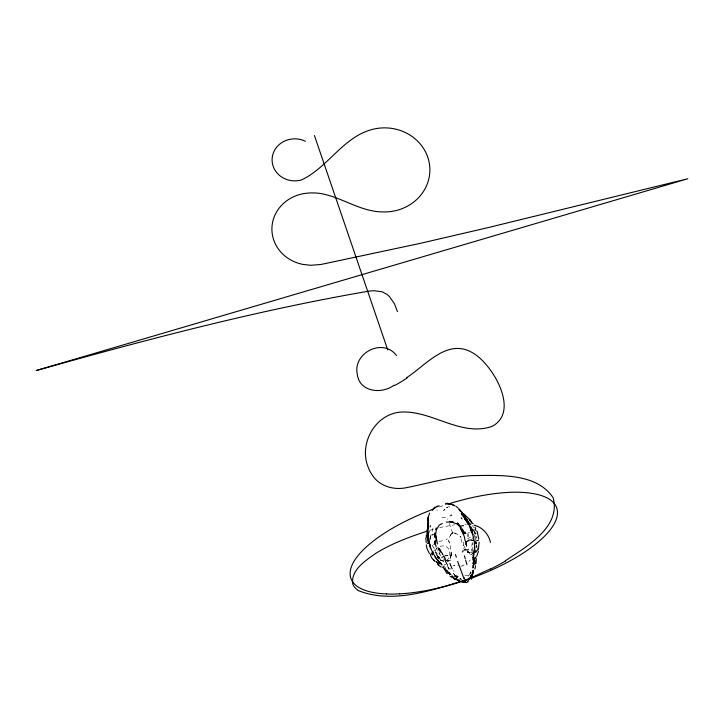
<?xml version="1.0" encoding="UTF-8"?>
<svg xmlns="http://www.w3.org/2000/svg" width="724" height="724" viewBox="0 0 724 724"><rect width="100%" height="100%" fill="white"/><g stroke="black" fill="none" stroke-linecap="round" stroke-linejoin="round"><path stroke-width="0.54" stroke-dasharray="3.62 2.71" d="M451.468 555.598L451.577 552.141M472.835 544.801L472.908 543.353M451.106 553.76L450.364 560.847M445.269 558.792L445.351 561.381L444.681 560.159L447.161 563.951L448.726 569.028L450.889 568.91M476.292 544.502L476.211 547.706M472.166 547.308L472.582 550.874M451.152 555.561L450.581 544.801L448.527 541.09M476.039 537.878L476.22 536.384M472.129 563.734L472.374 562.584M472.274 542.611L471.433 549.127L472.464 553.027L472.211 556.584M450.962 555.516L449.568 561.39M430.744 535.995L430.563 540.231L430.228 538.194L431.45 533.642M450.391 557.272L450.708 555.489M472.256 563.408L472.446 562.883M432.119 531.525L433.712 525.615M472.491 552.964L471.614 554.765L472.392 553.706L470.555 554.421L467.27 550.72M429.757 539.271L430.527 536.774L429.975 535.624M463.876 541.896L463.016 545.896L464.12 549.163M476.483 536.927L475.315 539.371M454.129 576.612L455.713 576.63L457.097 577.571L457.767 577.155L456.944 575.77L454.627 576.023L457.251 575.725L458.156 576.485L457.704 577.734M444.427 510.284L444.988 509.162L443.287 510.673L444.382 510.293M468.428 576.214L470.754 572.268M450.943 534.24L448.256 539.869L449.459 542.267M436.147 549.398L437.088 547.86M450.247 535.489L452.581 532.855L454.319 533.615M470.582 571.797L470.51 573.508L470.5 572.123L470.157 572.956M437.115 557.797L437.748 556.575L438.174 557.444L438.599 557L438.029 555.969L439.513 558.041L438.898 556.485M475.759 539.561L476.338 538.873M468.971 561.362L470.22 559.96M452.473 533.027L451.975 533.534L452.672 533.036M449.305 560.34L447.323 561.2L445.477 560.711L443.142 558.865M446.075 539.832L447.278 538.765M459.613 579.291L460.645 578.449M462.473 566.023L464.075 564.874M453.514 532.647L456.039 533.814L452.5 532.656L451.713 533.181L452.581 532.855M449.767 515.986L451.776 514.683M469.514 532.176L467.93 533.045M444.907 557.987L444.509 556.738L445.984 559.815L447.74 561.2L449.767 560.539M444.283 564.792L445.912 564.087M467.433 538.575L470.537 537.47M455.713 576.63L457.297 576.014L458.165 576.548M450.636 515.995L452.057 515.461M454.618 565.218L453.052 565.797L458.609 565.761M460.672 566.331L462.428 565.716M470.319 572.974L470.871 572.793M429.613 530.384L434.128 529.045M439.631 527.588L454.663 524.791M442.518 540.801L438.844 541.416M435.785 555.091L437.676 555.154L436.092 554.195M440.074 546.367C453.459 542.24 452.772 566.05 440.011 559.743M453.894 573.888L453.197 573.607L454.808 574.63L453.532 573.924L452.554 575.607M472.247 552.774L469.74 552.738L466.247 551.38M457.704 576.675L456.31 576.594L456.953 577.661M457.767 577.155L458.156 576.485M464.763 524.167L466.356 524.203M448.844 568.394L449.504 568.449M441.957 517.226L447.414 518.067L447.857 519.262M464.772 575.155L468.356 575.471M448.165 506.8L449.803 506.954M455.07 575.851L456.455 576.096M448.735 561.109L446.771 560.53M443.794 561.571L439.694 559.815M476.139 546.312L477.315 546.629M475.985 545.606L476.636 545.787M451.242 575.019L452.663 575.517M476.102 546.774L477.071 547.163M455.64 575.978L454.934 575.68L455.894 576.431M455.342 576.811L456.708 577.399M437.224 556.05L438.599 557M454.826 533.099L459.342 535.244L460.998 537.425L459.984 536.366M436.907 555.489L438.282 556.53M454.364 575.01L455.07 575.589M468.347 552.068L467.152 550.846L470.392 554.946M440.418 559.263L437.604 555.462L436.844 553.073M468.654 551.896L469.749 553.127M475.225 532.475L475.985 533.443M437.776 556.973L438.174 557.444M439.377 559.317L436.961 555.978L435.703 551.561M434.174 548.131L432.201 545.389L434.147 548.367M442.065 553.281L443.685 555.534M445.242 561.399L447.025 564.204L448.726 569.028M436.825 509.814L437.305 510.547M442.192 553.498L442.934 554.629M435.613 551.797L436.798 553.969M441.975 553.887L442.69 554.982M475.614 532.909L476.202 533.832M440.672 555.878L437.459 550.177M465.143 548.086L461.577 541.561L460.609 537.543L461.242 538.665M435.088 552.322L435.577 553.163M466.971 551.036L467.885 552.638M472.591 525.724L473.559 527.579M439.142 552.629L440.011 554.312M448.373 568.014L447.296 565.281M453.686 570.367L454.147 571.544M449.314 523.398L452.5 532.656M474.139 530.611L475.143 534.466M438.337 557.643L438.681 558.684M474.482 531.561L474.998 534.448M444.473 556.892L445.351 561.381M444.59 558.765L445.007 560.132M436.581 547.733L436.889 548.765M429.504 530.846L429.766 532.538M472.256 537.733L472.292 538.737M439.45 506.963A109.822 39.259 -18.9 0 1 445.522 504.909M447.731 507.669L446.527 507.289L447.731 507.669M469.74 552.738L467.514 552.077L469.74 552.738M443.513 561.1L440.744 560.077L443.513 561.1M461.523 579.408L459.849 578.784L461.523 579.39"/><path stroke-width="1.09" d="M428.183 522.764L427.667 526.113L428.128 523.009M428.689 538.303L429.024 542.43M478.265 548.855L478.274 547.806L478.356 548.276M464.926 533.045L464.935 531.941L464.6 533.335L465.975 533.353M463.514 582.594L457.749 580.358M425.793 537.959L426.183 542.665M467.966 534.041L468.048 536.448M427.513 538.457L428.418 543.588L427.522 543.443M427.83 530.393L427.984 526.158L427.594 533.597M473.387 566.331L473.415 565.426M473.215 571.67L473.415 570.24M427.911 531.796L427.956 534.764M428.011 522.276L427.848 517.895L429.694 513.144M427.92 527.606L427.984 524.583L427.92 527.606L426.898 530.701M474.98 546.891L473.487 556.086M428.137 534.774L428.255 533.28M475.614 565.67L474.908 569.1M473.903 552.312C475.306 545.263 474.247 537.769 471.288 531.244M442.319 523.461L439.151 525.144L436.436 529.724L435.423 535.072L436.264 540.385M473.541 563.607L473.279 566.467L473.731 563.417L473.197 559.362L473.876 560.602L472.935 557.815M452.527 576.72L455.595 579.146M473.369 567.553L473.134 565.634M472.781 573.037L472.98 570.937M450.744 503.904L449.468 503.949L451.939 504.556L449.848 504.112M473.587 554.819L473.777 553.543M428.002 524.312L428.318 522.429M428.346 535.95L428.3 538.412M444.717 569.263L444.998 567.625M475.994 563.562L476.419 558.729M478.474 551.19L476.664 556.385M474.727 564.72C475.27 562.258 475.577 558.774 472.872 557.462L474.184 558.34L473.288 557.399L473.813 556.213M439.278 548.457L440.31 552.249M475.894 550.086L475.234 552.448L476.546 551.616M426.436 535.344L426.164 536.149M427.133 532.194L426.753 536.52M475.949 557.209L474.682 558.439M478.41 548.982L479.134 542.176M470.989 523.434L471.288 522.628M435.595 533.326L435.133 537.09M472.799 571.2L472.157 573.064L473.469 570.458L472.473 572.231L472.935 571.951M435.64 529.651L436.246 527.896M444.174 565.915L443.332 567.661L442.418 567.082M472.292 574.422L471.279 576.376L473.234 572.82M469.722 577.951L471.967 574.322M471.487 579.3L471.442 578.594M475.206 558.123L475.577 557.272M471.804 578.322L472.609 576.404L472.392 574.72M434.056 544.511L435.332 541.95L435.169 540.728L434.337 542.674M448.943 572.865L447.794 572.566M462.473 552.023L463.279 550.539M456.781 579.336L455.206 579.028L456.283 578.793M433.947 534.692L434.853 533.145L434.536 537.163M477.921 549.444L477.026 550.665M433.984 508.501L432.219 510.112L434.925 507.171M449.523 574.766L450.817 574.123M434.952 507.361L433.513 508.927L435.359 507.587M467.604 581.209L469.27 579.399M465.632 549.181L464.482 550.032L468.546 549.697M472.283 574.738L470.654 575.589M406.671 377.629C426.336 365.032 447.713 337.131 473.559 353.384C492.7 364.742 520.52 411.757 491.831 426.508C461.116 436.681 433.468 411.531 403.205 412.01C376.109 412.083 358.081 443.396 368.344 467.586A40.481 33.096 -75.9 0 0 372.824 475.894C380.317 486.727 394.589 490.392 407.006 487.551C428.861 483.189 450.382 476.673 472.772 475.587C499.379 475.46 536.24 472.663 553.136 497.687C561.2 527.47 525.696 547.036 505.252 560.856M472.881 530.321L474.166 529.642M444.264 556.113L441.875 557.543M430.545 525.705L430.119 526.909M432.056 535.009L432.889 534.538M434.726 550.466L435.803 549.86M465.061 580.693L466.718 579.77M446.373 503.515L445.495 504.004L446.346 503.931M473.369 540.213L471.885 540.547M393.974 385.204C381.711 394.535 359.086 392.091 357.267 374.018C352.742 352.778 383.24 337.447 396.49 355.556M490.302 568.928L474.98 575.969M431.187 554.104L430.364 554.367M437.785 506.42L439.269 505.777M470.79 524.438L470.211 524.692L468.419 521.479M466.156 582.666L468.256 581.779M449.106 573.146L449.568 572.956M462.527 580.856C429.966 591.101 391.422 603.834 358.335 590.603M468.229 540.964L466.084 541.688L465.776 544.593M426.934 531.235C409.214 536.955 391.594 543.543 375.711 553.398C365.756 560.548 350.57 569.869 352.814 584.096A110.853 33.44 -17.8 0 0 358.489 590.54M435.812 507.09L437.043 506.746M468.048 540.357L471.758 539.823M438.083 549.878L439.758 549.498L442.047 553.217M478.437 540.24L476.582 540.747M433.504 552.014L433.015 551.996M446.283 522.122L453.197 521.959L449.649 521.38L456.654 523.769L459.487 526.294M445.305 555.679L447.658 555.453M436.391 506.456L437.703 506.23M463.514 582.413L465.686 582.051M472.501 567.788L473.288 567.697M453.043 577.607L454.111 578.53M463.532 581.96L465.595 581.788L465.143 580.132M463.622 525.715L461.586 525.715M446.798 503.361L447.966 503.334M427.585 537.38L426.309 537.09M452.4 504.691L454.781 505.759L452.581 504.899M457.378 579.598L454.627 579.019L457.378 579.598L455.07 579.453L453.695 578.567M451.776 576.974L453.405 577.128M437.332 562.874L438.862 563.182L436.78 561.752M474.13 525.19C482.356 527.054 488.745 534.24 490.438 542.385M450.165 576.494L451.622 576.956M447.939 503.542L449.215 504.148M461.215 513.696L465.984 519.343L464.699 518.14L465.46 519.506L467.215 520.393M439.758 549.498L437.92 547.778M457.64 579.417L459.74 580.594M441.178 567.019L438.328 565.046M438.101 562.539L439.613 563.924M437.061 562.43L435.83 561.344M456.057 579.2L457.297 579.996L456.916 579.191M464.455 518.094L467.043 521.959L468.491 522.909L465.46 519.506M461.378 513.216L462.672 514.094M448.265 572.141L449.07 572.72M448.075 572.087L450.129 574.331M455.876 506.302L458.066 507.94M472.881 557.733L474.573 559M464.835 514.954L463.451 513.877L469.233 518.972L471.27 521.732M467.966 520.04L462.03 514.746L464.88 518.23M446.256 572.82L447.287 573.698M466.229 520.665L467.577 521.823M438.889 561.462L436.871 559.598M457.541 522.909L461.224 527.081M457.197 523.307L458.654 524.592M458.292 580.621L458.962 581.227M441.613 564.204L439.776 562.385M430.454 555.163L431.884 558.15L434.726 561.091M464.862 515.343L466.383 516.764M433.233 559.697L434.463 560.847M475.487 529.624L476.184 531.045M441.821 564.168C436.047 559 431.73 552.24 429.784 544.738M469.686 519.959L471.089 521.443M445.215 569.037L447.161 571.236M460.799 511.244L462.066 512.492M462.147 512.873L463.079 513.814M464.908 519.416L466.953 521.841M446.075 571.969L443.722 568.078M440.925 563.933L441.902 565.046M461.116 517.778L462.039 518.855M462.536 513.026L458.763 508.791M446.5 570.222L447.387 571.308M437.323 563.815L438.409 565.145M460.862 527.497L459.713 526.077L463.785 534.185M463.966 577.652L464.509 578.331M472.084 522.583L473.125 523.914M470.473 527.353L467.043 521.959M434.988 557.109L435.902 558.394M467.713 523.063L468.519 524.203M470.166 520.429L469.849 519.968L470.528 521.045M473.044 531.516L471.17 527.063M460.238 527.923L464.147 536.104L465.197 540.828L466.084 541.688L466.618 546.222M431.622 552.91L432.563 554.982M449.55 573.444L450.066 574.404M473.188 559.326L473.876 560.602M463.451 532.439L461.903 529.208M429.386 553.561L426.889 548.258L426.291 544.846M473.396 560.711L474.084 562.041M467.387 523.226L467.939 524.294M462.383 528.963L463.994 532.249M470.347 528.855L471.234 531.335M469.451 526.312L473.188 534.62M464.22 579.191L457.659 561.498M449.839 563.308L452.138 568.865M432.88 553.371L433.386 554.557M474.98 527.117L475.659 528.746M314.433 135.542L387.747 349.954M465.324 558.747L464.346 555.815M455.459 554.512L456.328 557.254M430.499 548.738L428.391 538.403M466.917 564.512L465.677 560.213M436.138 546.711L435.377 544.321L435.767 540.584M397.458 311.582L394.444 303.745L389.286 296.397A22.435 20.806 -0.2 0 0 387.005 294.397L382.163 291.781L374.236 290.758A33.766 31.304 -0.2 0 0 367.53 291.374C255.5 310.668 145.56 339.855 36.2 370.552L687.8 178.756L488.429 227.535L420.689 243.264L320.913 264.486L310.741 265.292L302.695 264.369A40.698 37.739 -0.2 0 1 295.102 262.061A38.879 36.046 -0.2 0 1 272.224 224.458A38.879 36.046 -0.2 0 1 304.677 193.471A49.368 45.775 -0.2 0 1 320.334 193.48C342.036 197.091 360.652 211.987 383.204 211.924A45.341 42.037 -0.2 0 0 429.649 165.579A45.341 42.037 -0.2 0 0 373.991 129.026C343.447 135.913 328.397 167.47 301.374 179.959A22.67 21.023 -0.2 0 1 272.197 157.85A22.67 21.023 -0.2 0 1 305.41 141.298M477.206 531.307L478.754 539.081M430.147 546.24L429.703 543.661M475.342 541.009L475.84 543.742M474.709 535.642L475.062 537.28M427.603 530.638L428.364 541.19M472.446 573.209L472.6 574.168M428.237 521.09L428.445 516.809L428.346 521.941M476.093 542.131L476.292 543.615M437.405 543.977L435.893 535.09M472.582 573.489L472.672 574.449M471.206 577.01L471.224 577.779M399.72 593.843A109.822 39.259 -18.9 0 0 445.803 586.169A106.057 37.91 -18.9 0 0 462.066 581.39A109.822 39.259 -18.9 0 0 508.103 561.942A106.057 37.91 -18.9 0 0 521.262 554.312A109.822 39.259 -18.9 0 0 549.661 530.538A106.057 37.91 -18.9 0 0 554.684 522.972A109.822 39.259 -18.9 0 0 554.602 503.949A106.057 37.91 -18.9 0 0 549.57 499.343A109.822 39.259 -18.9 0 0 521.027 492.329A106.057 37.91 -18.9 0 0 507.868 492.438A109.822 39.259 -18.9 0 0 461.785 500.121A106.057 37.91 -18.9 0 0 447.55 504.248M399.711 593.852A106.057 37.91 -18.9 0 1 386.544 593.97M386.553 593.961A109.822 39.259 -18.9 0 1 358.036 586.938A106.057 37.91 -18.9 0 1 352.968 582.349A109.822 39.259 -18.9 0 1 352.923 563.308A106.057 37.91 -18.9 0 1 357.909 555.761A109.822 39.259 -18.9 0 1 386.335 531.977A106.057 37.91 -18.9 0 1 399.476 524.348A109.822 39.259 -18.9 0 1 433.432 509.135M475.116 576.195A111.098 47.015 -21.2 0 1 462.6 581.119M505.596 560.973A106.003 39.141 -21.7 0 1 490.555 569.109M407.123 378A78.943 38.173 -27.8 0 1 394.245 385.693M459.595 509.949L459.116 509.253L460.392 511.225L459.595 509.949"/></g></svg>
